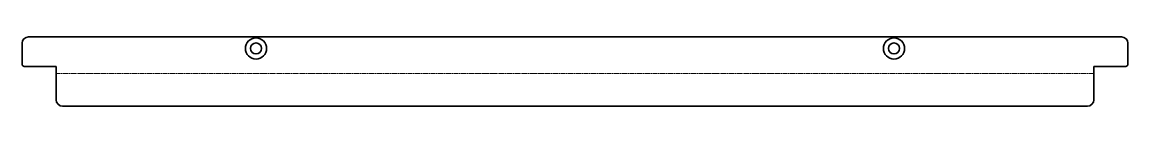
# Model space of a CAD drawing. Header units: millimetres. Extents: x 0 to 520, y 0 to 33.
import ezdxf

# ---------------------------------------------------------------- set-up
doc = ezdxf.new("R2010")
doc.units = ezdxf.units.MM
doc.linetypes.add('Chain', pattern=[13.68, 9.12, -1.14, 2.28, -1.14])
doc.layers.add('SIMUMAK Bend Centerline (ISO)', color=7, linetype='Chain', lineweight=9)
doc.layers.add('SIMUMAK Visible (ISO)', color=7, linetype='Continuous', lineweight=35)

# ---------------------------------------------------------------- blocks, each defined once
blk = doc.blocks.new('2DOF-150-19-FSF-01_Sheet_2DOF-150-19-FSF-01 (Desplegada)')
at = {"layer": 'SIMUMAK Bend Centerline (ISO)', "ltscale": 0.263158}
blk.add_line((244, -1), (-244, -1), dxfattribs=at)
at = {"layer": 'SIMUMAK Visible (ISO)'}
for p, q in [((-257, 16.39), (257, 16.39)), ((-260, 3.39), (-260, 13.39)), ((260, 13.39), (260, 3.39)), ((-259, 2.39), (-244, 2.39)), ((-244, 2.39), (-244, -13.39)), ((244, 2.39), (259, 2.39)), ((244, -13.39), (244, 2.39)), ((241, -16.39), (-241, -16.39))]:
    blk.add_line(p, q, dxfattribs=at)
for centre, radius in [((-150, 10.89), 5), ((150, 10.89), 5), ((-150, 10.89), 2.6), ((150, 10.89), 2.6)]:
    blk.add_circle(centre, radius, dxfattribs=at)
at = {"layer": 'SIMUMAK Visible (ISO)', "extrusion": (0, 0, -1)}
for centre, radius, start, end in [((257, 13.39), 3, 0, 90), ((-257, 13.39), 3, 90, 180), ((259, 3.39), 1, 270, 0), ((-259, 3.39), 1, 180, 270), ((241, -13.39), 3, 270, 360), ((-241, -13.39), 3, 180, 270)]:
    blk.add_arc(centre, radius, start, end, dxfattribs=at)

msp = doc.modelspace()

# ---------------------------------------------------------------- block references
msp.add_blockref('2DOF-150-19-FSF-01_Sheet_2DOF-150-19-FSF-01 (Desplegada)', (260, 16.39))

doc.saveas('drawing.dxf')
